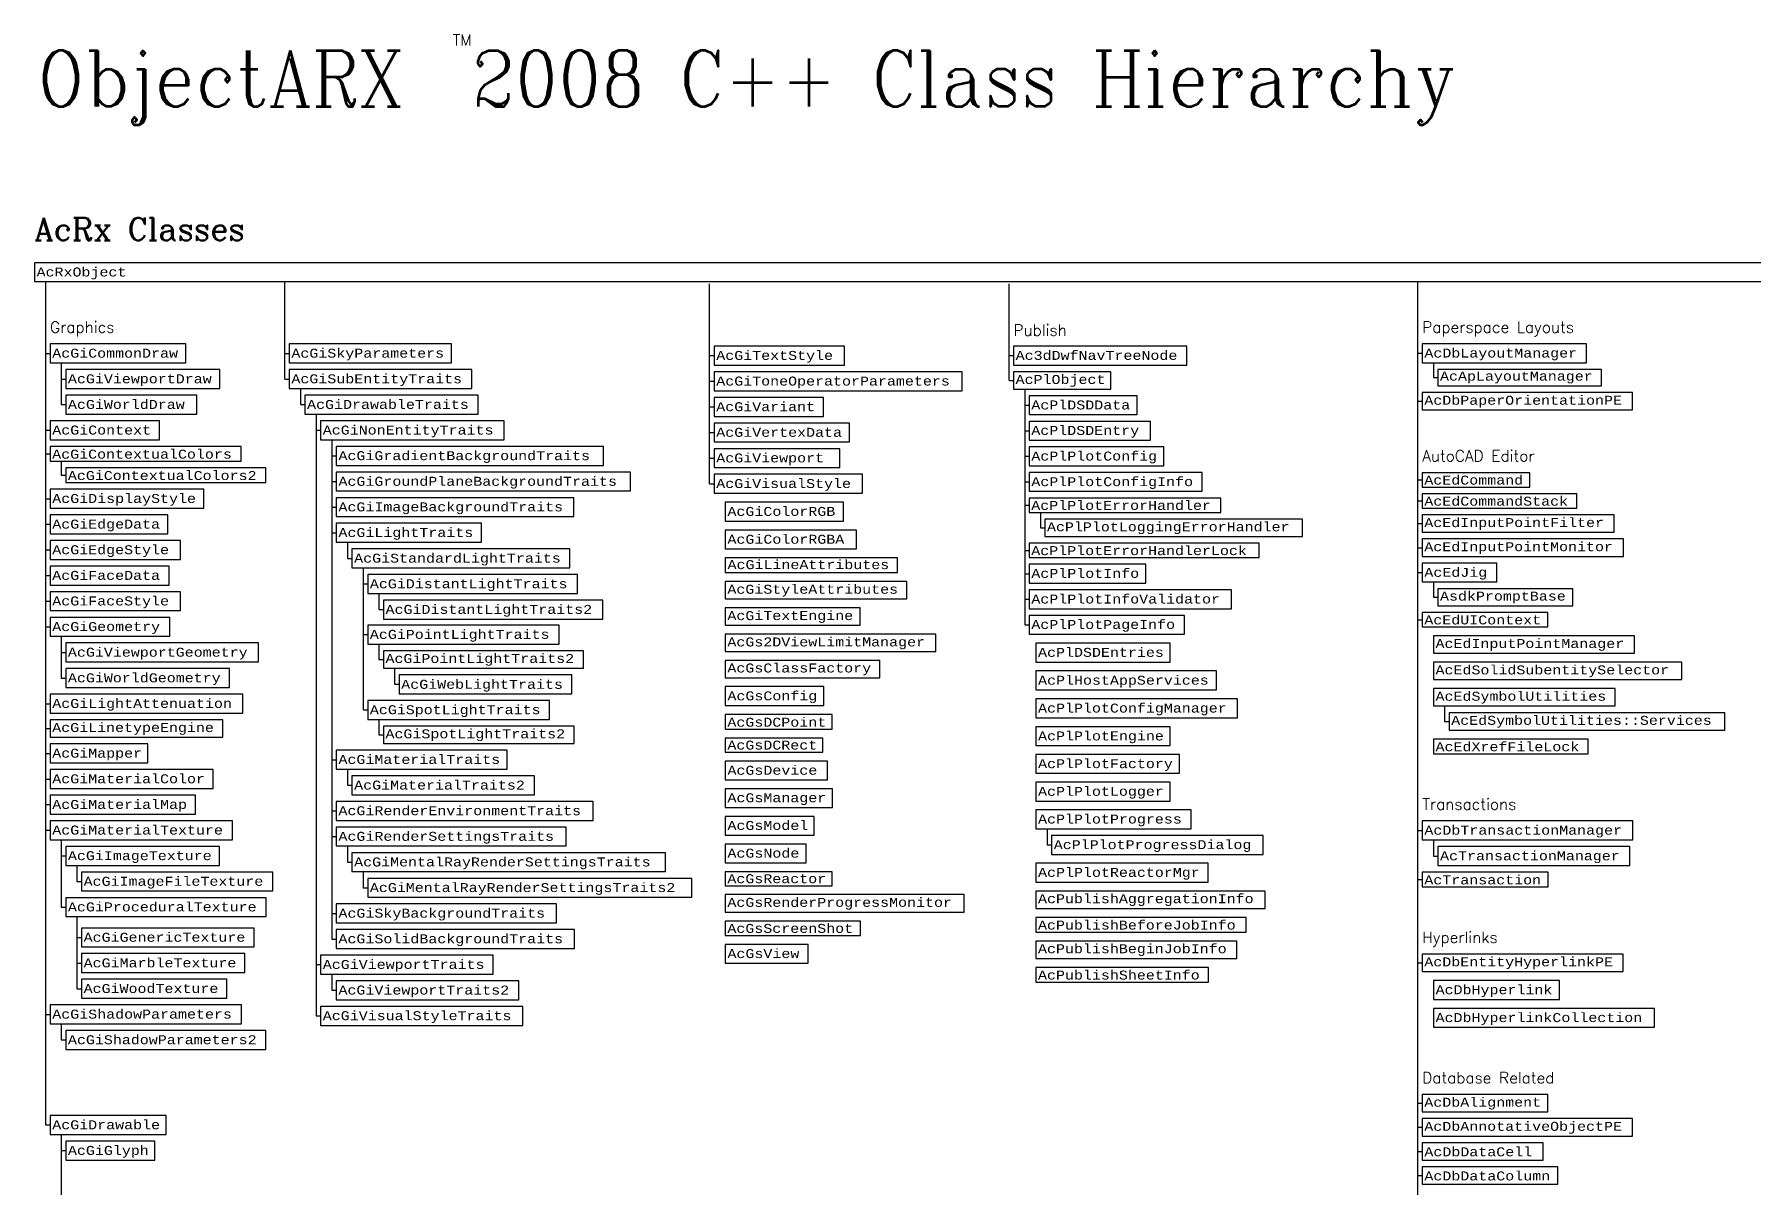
# Model space of a CAD drawing. Header units: inches. Extents: x 350 to 856, y -216 to 10.
# Drawn here: x 349.9 to 426.6, y -41.1 to 10.3 of the extents above; entities that cross this region are included whole.
import ezdxf
from ezdxf.enums import TextEntityAlignment as Align

# ---------------------------------------------------------------- set-up
doc = ezdxf.new("R2010")
doc.units = ezdxf.units.IN
doc.header["$MEASUREMENT"] = 0
doc.layers.add('Unmanaged', color=7, linetype='Continuous')
doc.layers.add('Unmanaged w Wrappers', color=3, linetype='Continuous')
doc.styles.add('Categories', font='romanc.shx', dxfattribs={"height": 0.5})
doc.styles.add('Headings', font='romanc.shx', dxfattribs={"height": 1})
doc.styles.add('Title', font='romanc.shx', dxfattribs={"width": 0.9})
doc.styles.add('Unmanaged', font='COUR.TTF', dxfattribs={"height": 0.2})

msp = doc.modelspace()

# ---------------------------------------------------------------- linework, layer by layer
for p, q in [((350.4, -0.743), (350.4, -38.356)), ((361.071, -5.085), (361.071, -0.743)), ((411.623, -59.114), (411.623, -0.743)), ((380.027, -9.757), (380.027, -0.843)), ((393.386, -5.15), (393.386, -0.843)), ((350.4, -3.943), (350.6, -3.943)), ((351.1, -4.364), (351.1, -6.228)), ((361.071, -3.943), (361.271, -3.943)), ((380.027, -4.043), (380.227, -4.043)), ((393.386, -4.042), (393.586, -4.042)), ((411.623, -3.939), (411.823, -3.939)), ((412.323, -4.357), (412.323, -5.023)), ((351.1, -5.085), (351.3, -5.085)), ((361.071, -5.085), (361.271, -5.085)), ((380.027, -5.186), (380.227, -5.186)), ((393.386, -5.15), (393.586, -5.15)), ((412.323, -5.023), (412.523, -5.023)), ((361.771, -5.507), (361.771, -6.228)), ((394.086, -5.538), (394.086, -16.046)), ((411.623, -6.077), (411.823, -6.077)), ((351.1, -6.228), (351.3, -6.228)), ((361.771, -6.228), (361.971, -6.228)), ((362.471, -6.65), (362.471, -33.49)), ((380.027, -6.328), (380.227, -6.328)), ((394.086, -6.255), (394.286, -6.255)), ((350.4, -7.371), (350.6, -7.371)), ((362.471, -7.371), (362.671, -7.371)), ((380.027, -7.471), (380.227, -7.471)), ((394.086, -7.391), (394.286, -7.391)), ((350.4, -8.42), (350.6, -8.42)), ((363.171, -7.792), (363.171, -30.062)), ((351.1, -8.747), (351.1, -9.374)), ((363.171, -8.514), (363.371, -8.514)), ((380.027, -8.614), (380.227, -8.614)), ((394.086, -8.53), (394.286, -8.53)), ((351.1, -9.374), (351.3, -9.374)), ((363.171, -9.656), (363.371, -9.656)), ((380.027, -9.757), (380.227, -9.757)), ((394.086, -9.673), (394.286, -9.673)), ((411.623, -9.584), (411.823, -9.584)), ((350.4, -10.423), (350.6, -10.423)), ((394.086, -10.714), (394.286, -10.714)), ((411.623, -10.525), (411.823, -10.525)), ((363.171, -10.799), (363.371, -10.799)), ((394.786, -11.035), (394.786, -11.722)), ((350.4, -11.566), (350.6, -11.566)), ((363.171, -11.942), (363.371, -11.942)), ((394.786, -11.722), (394.986, -11.722)), ((411.623, -11.533), (411.823, -11.533)), ((350.4, -12.709), (350.6, -12.709)), ((363.871, -12.363), (363.871, -13.085)), ((394.086, -12.73), (394.286, -12.73)), ((411.623, -12.608), (411.823, -12.608)), ((363.871, -13.085), (364.071, -13.085)), ((364.571, -13.506), (364.571, -19.845)), ((394.086, -13.768), (394.286, -13.768)), ((411.623, -13.717), (411.823, -13.717)), ((350.4, -13.851), (350.6, -13.851)), ((364.571, -14.227), (364.771, -14.227)), ((412.323, -14.138), (412.323, -14.819)), ((350.4, -14.994), (350.6, -14.994)), ((365.271, -14.649), (365.271, -15.37)), ((394.086, -14.907), (394.286, -14.907)), ((412.323, -14.819), (412.523, -14.819)), ((365.271, -15.37), (365.471, -15.37)), ((394.086, -16.046), (394.286, -16.046)), ((411.623, -15.82), (411.823, -15.82)), ((350.4, -16.137), (350.6, -16.137)), ((351.1, -16.558), (351.1, -18.422)), ((364.571, -16.484), (364.771, -16.484)), ((351.1, -17.279), (351.3, -17.279)), ((365.271, -16.905), (365.271, -17.593)), ((365.271, -17.593), (365.471, -17.593)), ((365.971, -17.981), (365.971, -18.702)), ((351.1, -18.422), (351.3, -18.422)), ((365.971, -18.702), (366.171, -18.702)), ((350.4, -19.565), (350.6, -19.565)), ((364.571, -19.845), (364.771, -19.845)), ((412.823, -19.666), (412.823, -20.354)), ((350.4, -20.674), (350.6, -20.674)), ((365.271, -20.266), (365.271, -20.954)), ((412.823, -20.354), (413.023, -20.354)), ((365.271, -20.954), (365.471, -20.954)), ((350.4, -21.783), (350.6, -21.783)), ((363.171, -22.063), (363.371, -22.063)), ((350.4, -22.926), (350.6, -22.926)), ((363.871, -22.484), (363.871, -23.206)), ((363.871, -23.206), (364.071, -23.206)), ((350.4, -24.069), (350.6, -24.069)), ((363.171, -24.348), (363.371, -24.348)), ((350.4, -25.211), (350.6, -25.211)), ((395.086, -25.142), (395.086, -25.863)), ((411.623, -25.217), (411.823, -25.217)), ((351.1, -25.633), (351.1, -28.639)), ((363.171, -25.491), (363.371, -25.491)), ((363.871, -25.912), (363.871, -26.634)), ((395.086, -25.863), (395.286, -25.863)), ((412.323, -25.639), (412.323, -26.36)), ((351.1, -26.354), (351.3, -26.354)), ((351.8, -26.775), (351.8, -27.497)), ((363.871, -26.634), (364.071, -26.634)), ((412.323, -26.36), (412.523, -26.36)), ((351.8, -27.497), (352, -27.497)), ((364.571, -27.055), (364.571, -27.777)), ((411.623, -27.409), (411.823, -27.409)), ((364.571, -27.777), (364.771, -27.777)), ((351.1, -28.639), (351.3, -28.639)), ((351.8, -29.061), (351.8, -32.278)), ((363.171, -28.919), (363.371, -28.919)), ((351.8, -29.993), (352, -29.993)), ((363.171, -30.062), (363.371, -30.062)), ((351.8, -31.136), (352, -31.136)), ((362.471, -31.205), (362.671, -31.205)), ((411.623, -31.124), (411.823, -31.124)), ((363.171, -31.626), (363.171, -32.348)), ((351.8, -32.278), (352, -32.278)), ((363.171, -32.348), (363.371, -32.348)), ((350.4, -33.421), (350.6, -33.421)), ((362.471, -33.49), (362.671, -33.49)), ((351.1, -33.842), (351.1, -34.564)), ((351.1, -34.564), (351.3, -34.564)), ((411.623, -37.385), (411.823, -37.385)), ((350.4, -38.356), (350.6, -38.356)), ((351.1, -38.777), (351.1, -43.341)), ((411.623, -38.46), (411.823, -38.46)), ((351.1, -39.498), (351.3, -39.498)), ((411.623, -39.536), (411.823, -39.536)), ((411.623, -40.611), (411.823, -40.611))]:
    msp.add_line(p, q)
for points in [[(349.9, 0.1), (349.9, -0.743), (477.736, -0.743), (477.736, 0.1)], [(350.6, -3.521), (350.6, -4.364), (356.651, -4.364), (356.651, -3.521)], [(361.271, -3.521), (361.271, -4.364), (368.505, -4.364), (368.505, -3.521)], [(380.227, -3.622), (380.227, -4.464), (386.05, -4.464), (386.05, -3.622)], [(393.586, -3.622), (393.586, -4.462), (401.315, -4.462), (401.315, -3.622)], [(411.823, -3.521), (411.823, -4.357), (419.157, -4.357), (419.157, -3.521)], [(351.3, -4.664), (351.3, -5.507), (358.175, -5.507), (358.175, -4.664)], [(361.271, -4.664), (361.271, -5.507), (369.417, -5.507), (369.417, -4.664)], [(380.227, -4.764), (380.227, -5.607), (391.29, -5.607), (391.29, -4.764)], [(393.586, -4.762), (393.586, -5.538), (397.932, -5.538), (397.932, -4.762)], [(412.523, -4.657), (412.523, -5.389), (419.82, -5.389), (419.82, -4.657)], [(351.3, -5.807), (351.3, -6.65), (357.141, -6.65), (357.141, -5.807)], [(361.971, -5.807), (361.971, -6.65), (369.696, -6.65), (369.696, -5.807)], [(380.227, -5.907), (380.227, -6.75), (385.103, -6.75), (385.103, -5.907)], [(394.286, -5.838), (394.286, -6.673), (399.111, -6.673), (399.111, -5.838)], [(411.823, -5.689), (411.823, -6.464), (421.207, -6.464), (421.207, -5.689)], [(350.6, -6.95), (350.6, -7.792), (355.478, -7.792), (355.478, -6.95)], [(362.671, -6.95), (362.671, -7.792), (370.863, -7.792), (370.863, -6.95)], [(380.227, -7.05), (380.227, -7.893), (386.267, -7.893), (386.267, -7.05)], [(394.286, -6.973), (394.286, -7.809), (399.698, -7.809), (399.698, -6.973)], [(350.6, -8.092), (350.6, -8.747), (359.127, -8.747), (359.127, -8.092)], [(363.371, -8.092), (363.371, -8.935), (375.297, -8.935), (375.297, -8.092)], [(380.227, -8.193), (380.227, -9.035), (385.842, -9.035), (385.842, -8.193)], [(394.286, -8.109), (394.286, -8.952), (400.29, -8.952), (400.29, -8.109)], [(351.3, -9.047), (351.3, -9.702), (360.234, -9.702), (360.234, -9.047)], [(363.371, -9.235), (363.371, -10.078), (376.503, -10.078), (376.503, -9.235)], [(380.227, -9.335), (380.227, -10.178), (386.853, -10.178), (386.853, -9.335)], [(394.286, -9.252), (394.286, -10.094), (402.008, -10.094), (402.008, -9.252)], [(411.823, -9.264), (411.823, -9.905), (416.627, -9.905), (416.627, -9.264)], [(350.6, -10.002), (350.6, -10.844), (357.461, -10.844), (357.461, -10.002)], [(363.371, -10.378), (363.371, -11.221), (373.967, -11.221), (373.967, -10.378)], [(380.727, -10.578), (380.727, -11.421), (385.997, -11.421), (385.997, -10.578)], [(394.286, -10.394), (394.286, -11.035), (402.844, -11.035), (402.844, -10.394)], [(411.823, -10.205), (411.823, -10.845), (418.72, -10.845), (418.72, -10.205)], [(350.6, -11.144), (350.6, -11.987), (355.854, -11.987), (355.854, -11.144)], [(394.986, -11.335), (394.986, -12.11), (406.485, -12.11), (406.485, -11.335)], [(411.823, -11.145), (411.823, -11.92), (420.381, -11.92), (420.381, -11.145)], [(363.371, -11.521), (363.371, -12.363), (369.851, -12.363), (369.851, -11.521)], [(380.727, -11.821), (380.727, -12.663), (386.575, -12.663), (386.575, -11.821)], [(411.823, -12.22), (411.823, -12.996), (420.801, -12.996), (420.801, -12.22)], [(350.6, -12.287), (350.6, -13.13), (356.423, -13.13), (356.423, -12.287)], [(364.071, -12.663), (364.071, -13.506), (373.794, -13.506), (373.794, -12.663)], [(394.286, -12.41), (394.286, -13.05), (404.544, -13.05), (404.544, -12.41)], [(350.6, -13.43), (350.6, -14.273), (355.908, -14.273), (355.908, -13.43)], [(364.771, -13.806), (364.771, -14.649), (374.137, -14.649), (374.137, -13.806)], [(380.727, -13.063), (380.727, -13.718), (388.413, -13.718), (388.413, -13.063)], [(394.286, -13.35), (394.286, -14.186), (399.484, -14.186), (399.484, -13.35)], [(411.823, -13.296), (411.823, -14.138), (415.145, -14.138), (415.145, -13.296)], [(350.6, -14.573), (350.6, -15.415), (356.423, -15.415), (356.423, -14.573)], [(380.727, -14.118), (380.727, -14.894), (388.833, -14.894), (388.833, -14.118)], [(394.286, -14.486), (394.286, -15.329), (403.307, -15.329), (403.307, -14.486)], [(412.523, -14.438), (412.523, -15.2), (418.545, -15.2), (418.545, -14.438)], [(365.471, -14.949), (365.471, -15.791), (375.265, -15.791), (375.265, -14.949)], [(380.727, -15.294), (380.727, -16.069), (386.749, -16.069), (386.749, -15.294)], [(350.6, -15.715), (350.6, -16.558), (355.944, -16.558), (355.944, -15.715)], [(364.771, -16.063), (364.771, -16.905), (373.308, -16.905), (373.308, -16.063)], [(394.286, -15.629), (394.286, -16.464), (401.21, -16.464), (401.21, -15.629)], [(411.823, -15.5), (411.823, -16.14), (417.429, -16.14), (417.429, -15.5)], [(351.3, -16.858), (351.3, -17.701), (359.895, -17.701), (359.895, -16.858)], [(380.727, -16.469), (380.727, -17.244), (390.125, -17.244), (390.125, -16.469)], [(394.586, -16.864), (394.586, -17.707), (400.578, -17.707), (400.578, -16.864)], [(412.323, -16.54), (412.323, -17.315), (421.301, -17.315), (421.301, -16.54)], [(365.471, -17.205), (365.471, -17.981), (374.405, -17.981), (374.405, -17.205)], [(351.3, -18.001), (351.3, -18.844), (358.611, -18.844), (358.611, -18.001)], [(366.171, -18.281), (366.171, -19.123), (373.88, -19.123), (373.88, -18.281)], [(380.727, -17.644), (380.727, -18.405), (387.625, -18.405), (387.625, -17.644)], [(394.586, -18.107), (394.586, -18.95), (402.645, -18.95), (402.645, -18.107)], [(412.323, -17.715), (412.323, -18.491), (423.402, -18.491), (423.402, -17.715)], [(350.6, -19.144), (350.6, -19.986), (359.196, -19.986), (359.196, -19.144)], [(380.727, -18.805), (380.727, -19.648), (385.122, -19.648), (385.122, -18.805)], [(412.323, -18.891), (412.323, -19.666), (420.429, -19.666), (420.429, -18.891)], [(364.771, -19.423), (364.771, -20.266), (372.891, -20.266), (372.891, -19.423)], [(394.586, -19.35), (394.586, -20.192), (403.579, -20.192), (403.579, -19.35)], [(350.6, -20.286), (350.6, -21.062), (358.303, -21.062), (358.303, -20.286)], [(365.471, -20.566), (365.471, -21.342), (373.984, -21.342), (373.984, -20.566)], [(380.727, -20.048), (380.727, -20.703), (385.493, -20.703), (385.493, -20.048)], [(394.586, -20.592), (394.586, -21.435), (400.577, -21.435), (400.577, -20.592)], [(413.023, -19.966), (413.023, -20.741), (425.331, -20.741), (425.331, -19.966)], [(350.6, -21.362), (350.6, -22.204), (354.963, -22.204), (354.963, -21.362)], [(380.727, -21.103), (380.727, -21.723), (385.073, -21.723), (385.073, -21.103)], [(412.323, -21.141), (412.323, -21.796), (419.22, -21.796), (419.22, -21.141)], [(363.371, -21.642), (363.371, -22.484), (371.002, -22.484), (371.002, -21.642)], [(380.727, -22.123), (380.727, -22.966), (385.29, -22.966), (385.29, -22.123)], [(394.586, -21.835), (394.586, -22.671), (400.987, -22.671), (400.987, -21.835)], [(350.6, -22.504), (350.6, -23.347), (357.879, -23.347), (357.879, -22.504)], [(364.071, -22.784), (364.071, -23.627), (372.217, -23.627), (372.217, -22.784)], [(350.6, -23.647), (350.6, -24.49), (357.085, -24.49), (357.085, -23.647)], [(380.727, -23.366), (380.727, -24.192), (385.507, -24.192), (385.507, -23.366)], [(394.586, -23.071), (394.586, -23.906), (400.584, -23.906), (400.584, -23.071)], [(363.371, -23.927), (363.371, -24.77), (374.839, -24.77), (374.839, -23.927)], [(394.586, -24.306), (394.586, -25.142), (401.513, -25.142), (401.513, -24.306)], [(350.6, -24.79), (350.6, -25.633), (358.736, -25.633), (358.736, -24.79)], [(363.371, -25.07), (363.371, -25.912), (373.625, -25.912), (373.625, -25.07)], [(380.727, -24.592), (380.727, -25.427), (384.695, -25.427), (384.695, -24.592)], [(411.823, -24.796), (411.823, -25.639), (421.226, -25.639), (421.226, -24.796)], [(351.3, -25.933), (351.3, -26.775), (358.154, -26.775), (358.154, -25.933)], [(380.727, -25.827), (380.727, -26.663), (384.334, -26.663), (384.334, -25.827)], [(395.286, -25.442), (395.286, -26.285), (404.727, -26.285), (404.727, -25.442)], [(412.523, -25.939), (412.523, -26.782), (421.082, -26.782), (421.082, -25.939)], [(364.071, -26.212), (364.071, -27.055), (378.066, -27.055), (378.066, -26.212)], [(394.586, -26.685), (394.586, -27.52), (402.272, -27.52), (402.272, -26.685)], [(352, -27.075), (352, -27.918), (360.537, -27.918), (360.537, -27.075)], [(364.771, -27.355), (364.771, -28.198), (379.227, -28.198), (379.227, -27.355)], [(380.727, -27.063), (380.727, -27.683), (385.503, -27.683), (385.503, -27.063)], [(411.823, -27.082), (411.823, -27.736), (417.439, -27.736), (417.439, -27.082)], [(351.3, -28.218), (351.3, -29.061), (360.248, -29.061), (360.248, -28.218)], [(380.727, -28.083), (380.727, -28.859), (391.386, -28.859), (391.386, -28.083)], [(394.586, -27.92), (394.586, -28.695), (404.815, -28.695), (404.815, -27.92)], [(363.371, -28.498), (363.371, -29.341), (373.201, -29.341), (373.201, -28.498)], [(394.586, -29.095), (394.586, -29.75), (403.974, -29.75), (403.974, -29.095)], [(352, -29.572), (352, -30.414), (359.701, -30.414), (359.701, -29.572)], [(363.371, -29.641), (363.371, -30.483), (374.005, -30.483), (374.005, -29.641)], [(380.727, -29.259), (380.727, -29.899), (386.753, -29.899), (386.753, -29.259)], [(380.727, -30.299), (380.727, -31.142), (384.425, -31.142), (384.425, -30.299)], [(394.586, -30.15), (394.586, -30.926), (403.554, -30.926), (403.554, -30.15)], [(352, -30.714), (352, -31.557), (359.286, -31.557), (359.286, -30.714)], [(362.671, -30.783), (362.671, -31.626), (370.372, -31.626), (370.372, -30.783)], [(394.586, -31.326), (394.586, -31.98), (402.294, -31.98), (402.294, -31.326)], [(411.823, -30.736), (411.823, -31.512), (420.786, -31.512), (420.786, -30.736)], [(352, -31.857), (352, -32.7), (358.482, -32.7), (358.482, -31.857)], [(363.371, -31.926), (363.371, -32.769), (371.517, -32.769), (371.517, -31.926)], [(412.323, -31.912), (412.323, -32.754), (417.948, -32.754), (417.948, -31.912)], [(350.6, -33), (350.6, -33.842), (359.135, -33.842), (359.135, -33)], [(362.671, -33.069), (362.671, -33.912), (371.695, -33.912), (371.695, -33.069)], [(412.323, -33.154), (412.323, -33.997), (422.183, -33.997), (422.183, -33.154)], [(351.3, -34.142), (351.3, -34.985), (360.229, -34.985), (360.229, -34.142)], [(411.823, -36.997), (411.823, -37.773), (417.429, -37.773), (417.429, -36.997)], [(350.6, -37.934), (350.6, -38.777), (355.787, -38.777), (355.787, -37.934)], [(411.823, -38.073), (411.823, -38.848), (421.207, -38.848), (421.207, -38.073)], [(351.3, -39.077), (351.3, -39.92), (355.28, -39.92), (355.28, -39.077)], [(411.823, -39.148), (411.823, -39.923), (417.216, -39.923), (417.216, -39.148)], [(411.823, -40.223), (411.823, -40.998), (417.872, -40.998), (417.872, -40.223)]]:
    msp.add_lwpolyline(points, close=True)

# ---------------------------------------------------------------- texts
at = {"color": 7, "style": 'Categories'}
msp.add_text('TM', height=0.5, dxfattribs=at).set_placement((368.986, 10.035), align=Align.MIDDLE_CENTER)
at = {"color": 7, "style": 'Title', "width": 0.9}
msp.add_text('ObjectARX  2008 C++ Class Hierarchy', height=2.5, dxfattribs=at).set_placement((350.028, 7.063))
at = {"color": 7, "insert": (349.9, 2.1), "char_height": 1, "width": 119.19657, "attachment_point": 1, "style": 'Headings'}
msp.add_mtext('AcRx Classes', dxfattribs=at)
at = {"color": 1, "char_height": 0.5, "attachment_point": 1, "style": 'Categories'}
for s, insert, width in [('Graphics', (350.6, -2.521), 6.05077), ('Publish', (393.586, -2.654), 4.34598), ('Paperspace Layouts', (411.823, -2.521), 8.77697), ('AutoCAD Editor', (411.823, -8.264), 7.76349), ('Transactions', (411.823, -23.796), 7.50632), ('Hyperlinks', (411.823, -29.736), 8.96376), ('Database Related', (411.823, -35.997), 8.1388)]:
    msp.add_mtext(s, dxfattribs=dict(at, insert=insert, width=width))
at = {"color": 0, "insert": (380.827, -13.163), "char_height": 0.4, "attachment_point": 1}
msp.add_mtext('{\\Fcourier new;AcGiLineAttributes}', dxfattribs=at)
at = {"layer": 'Unmanaged', "style": 'Unmanaged'}
for s, p in [('AcPlObject', (393.68, -5.306)), ('AcApLayoutManager', (412.617, -5.157)), ('AcGiContextualColors', (350.694, -8.636)), ('AcGiContextualColors2', (351.394, -9.59)), ('AcEdCommand', (411.917, -9.793)), ('AcPlPlotErrorHandler', (394.38, -10.923)), ('AcEdCommandStack', (411.917, -10.734)), ('AcPlPlotLoggingErrorHandler', (395.08, -11.878)), ('AcEdInputPointFilter', (411.917, -11.688)), ('AcPlPlotErrorHandlerLock', (394.38, -12.939)), ('AcEdInputPointMonitor', (411.917, -12.764)), ('AcGiStyleAttributes', (380.821, -14.662)), ('AsdkPromptBase', (412.617, -14.968)), ('AcGiTextEngine', (380.821, -15.837)), ('AcEdUIContext', (411.917, -16.029)), ('AcGs2DViewLimitManager', (380.821, -17.012)), ('AcEdInputPointManager', (412.417, -17.083)), ('AcGsClassFactory', (380.821, -18.173)), ('AcEdSolidSubentitySelector', (412.417, -18.259)), ('AcEdSymbolUtilities', (412.417, -19.434)), ('AcGiLinetypeEngine', (350.694, -20.83)), ('AcGsDCPoint', (380.821, -20.592)), ('AcEdSymbolUtilities::Services', (413.117, -20.509)), ('AcGsDCRect', (380.821, -21.612)), ('AcEdXrefFileLock', (412.417, -21.685)), ('AcGsReactor', (380.821, -27.572)), ('AcTransaction', (411.917, -27.625)), ('AcGsRenderProgressMonitor', (380.821, -28.627)), ('AcPublishAggregationInfo', (394.68, -28.463)), ('AcGsScreenShot', (380.821, -29.788)), ('AcPublishBeforeJobInfo', (394.68, -29.639)), ('AcPublishBeginJobInfo', (394.68, -30.694)), ('AcPublishSheetInfo', (394.68, -31.869)), ('AcDbEntityHyperlinkPE', (411.917, -31.28)), ('AcDbAlignment', (411.917, -37.541))]:
    msp.add_text(s, height=0.4, dxfattribs=at).set_placement(p)
at = {"layer": 'Unmanaged w Wrappers', "style": 'Unmanaged'}
for s, p in [('AcRxObject', (349.997, -0.512)), ('AcGiCommonDraw', (350.697, -4.133)), ('AcGiSkyParameters', (361.368, -4.133)), ('AcGiTextStyle', (380.324, -4.233)), ('Ac3dDwfNavTreeNode', (393.683, -4.231)), ('AcDbLayoutManager', (411.92, -4.126)), ('AcGiViewportDraw', (351.397, -5.276)), ('AcGiSubEntityTraits', (361.368, -5.276)), ('AcGiToneOperatorParameters', (380.324, -5.376)), ('AcGiWorldDraw', (351.397, -6.419)), ('AcGiDrawableTraits', (362.068, -6.419)), ('AcGiVariant', (380.324, -6.519)), ('AcPlDSDData', (394.383, -6.442)), ('AcDbPaperOrientationPE', (411.917, -6.232)), ('AcGiContext', (350.697, -7.561)), ('AcGiNonEntityTraits', (362.768, -7.561)), ('AcGiVertexData', (380.324, -7.662)), ('AcPlDSDEntry', (394.383, -7.578)), ('AcGiGradientBackgroundTraits', (363.468, -8.704)), ('AcGiViewport', (380.324, -8.804)), ('AcPlPlotConfig', (394.383, -8.721)), ('AcGiGroundPlaneBackgroundTraits', (363.468, -9.847)), ('AcGiVisualStyle', (380.324, -9.947)), ('AcPlPlotConfigInfo', (394.383, -9.863)), ('AcGiDisplayStyle', (350.697, -10.613)), ('AcGiImageBackgroundTraits', (363.468, -10.989)), ('AcGiEdgeData', (350.697, -11.756)), ('AcGiColorRGB', (380.824, -11.19)), ('AcGiLightTraits', (363.468, -12.132)), ('AcGiColorRGBA', (380.824, -12.432)), ('AcGiEdgeStyle', (350.697, -12.899)), ('AcGiStandardLightTraits', (364.168, -13.275)), ('AcGiFaceData', (350.697, -14.042)), ('AcPlPlotInfo', (394.383, -13.955)), ('AcEdJig', (411.92, -13.907)), ('AcGiDistantLightTraits', (364.868, -14.418)), ('AcGiFaceStyle', (350.697, -15.184)), ('AcGiDistantLightTraits2', (365.568, -15.56)), ('AcPlPlotInfoValidator', (394.383, -15.098)), ('AcGiGeometry', (350.697, -16.327)), ('AcPlPlotPageInfo', (394.383, -16.233)), ('AcGiPointLightTraits', (364.868, -16.674)), ('AcGiViewportGeometry', (351.397, -17.47)), ('AcGiPointLightTraits2', (365.565, -17.749)), ('AcPlDSDEntries', (394.683, -17.476)), ('AcGiWorldGeometry', (351.397, -18.613)), ('AcPlHostAppServices', (394.683, -18.719)), ('AcGiWebLightTraits', (366.268, -18.902)), ('AcGsConfig', (380.824, -19.417)), ('AcGiLightAttenuation', (350.697, -19.755)), ('AcGiSpotLightTraits', (364.868, -20.035)), ('AcPlPlotConfigManager', (394.683, -19.961)), ('AcGiSpotLightTraits2', (365.565, -21.11)), ('AcPlPlotEngine', (394.683, -21.204)), ('AcGiMapper', (350.697, -21.973)), ('AcGiMaterialTraits', (363.468, -22.253)), ('AcPlPlotFactory', (394.683, -22.44)), ('AcGiMaterialColor', (350.697, -23.116)), ('AcGiMaterialTraits2', (364.168, -23.396)), ('AcGsDevice', (380.824, -22.735)), ('AcGsManager', (380.824, -23.961)), ('AcPlPlotLogger', (394.683, -23.675)), ('AcGiMaterialMap', (350.697, -24.259)), ('AcGiRenderEnvironmentTraits', (363.468, -24.539)), ('AcPlPlotProgress', (394.683, -24.911)), ('AcGiMaterialTexture', (350.697, -25.402)), ('AcGiRenderSettingsTraits', (363.468, -25.681)), ('AcGsModel', (380.824, -25.196)), ('AcDbTransactionManager', (411.92, -25.408)), ('AcGsNode', (380.824, -26.432)), ('AcPlPlotProgressDialog', (395.383, -26.053)), ('AcGiImageTexture', (351.397, -26.544)), ('AcGiMentalRayRenderSettingsTraits', (364.168, -26.824)), ('AcTransactionManager', (412.62, -26.551)), ('AcGiImageFileTexture', (352.097, -27.687)), ('AcGiMentalRayRenderSettingsTraits2', (364.868, -27.967)), ('AcPlPlotReactorMgr', (394.683, -27.289)), ('AcGiProceduralTexture', (351.397, -28.83)), ('AcGiSkyBackgroundTraits', (363.468, -29.11)), ('AcGiGenericTexture', (352.097, -30.183)), ('AcGiSolidBackgroundTraits', (363.468, -30.252)), ('AcGsView', (380.824, -30.911)), ('AcGiMarbleTexture', (352.097, -31.326)), ('AcGiViewportTraits', (362.768, -31.395)), ('AcGiWoodTexture', (352.097, -32.469)), ('AcGiViewportTraits2', (363.468, -32.538)), ('AcDbHyperlink', (412.42, -32.523)), ('AcGiShadowParameters', (350.697, -33.611)), ('AcGiVisualStyleTraits', (362.768, -33.681)), ('AcDbHyperlinkCollection', (412.42, -33.766)), ('AcGiShadowParameters2', (351.397, -34.754)), ('AcGiDrawable', (350.697, -38.546)), ('AcDbAnnotativeObjectPE', (411.917, -38.616)), ('AcGiGlyph', (351.397, -39.689)), ('AcDbDataCell', (411.92, -39.752)), ('AcDbDataColumn', (411.92, -40.828))]:
    msp.add_text(s, height=0.4, dxfattribs=at).set_placement(p)

doc.saveas('drawing.dxf')
